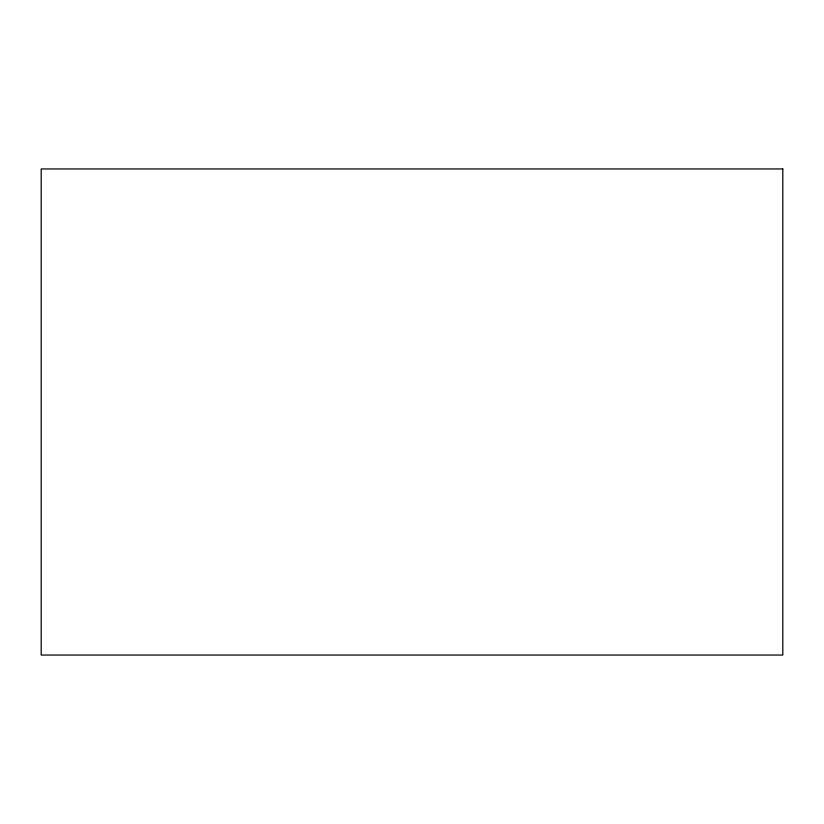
<?xml version="1.0" encoding="UTF-8"?>
<svg xmlns="http://www.w3.org/2000/svg" width="824" height="824" viewBox="0 0 824 824"><rect width="100%" height="100%" fill="white"/><g stroke="black" fill="none" stroke-linecap="round" stroke-linejoin="round"><path stroke-width="1.24" d="M782.8 168.951L41.2 168.951L41.2 655.049L782.8 655.049L782.8 168.951"/></g></svg>
